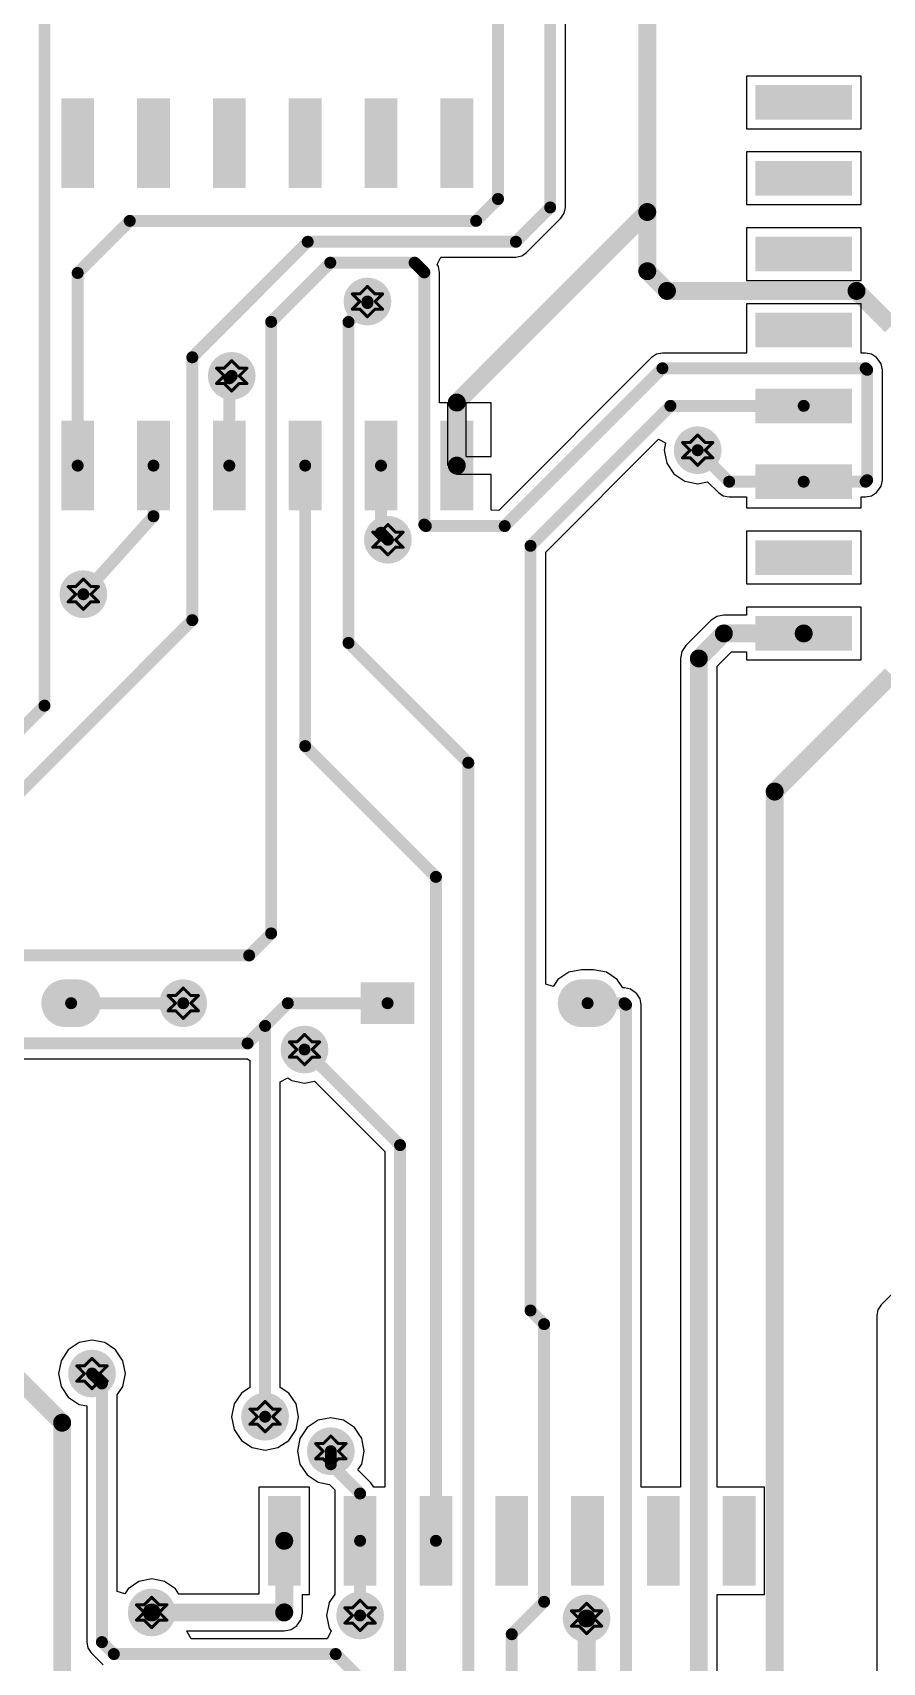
# Model space of a CAD drawing. Header units: millimetres. Extents: x 13 to 607, y 0 to 420.
# Drawn here: x 202 to 230.5, y 263.5 to 318 of the extents above; entities that cross this region are included whole.
import ezdxf

# ---------------------------------------------------------------- set-up
doc = ezdxf.new("R2010")
doc.units = ezdxf.units.MM
doc.layers.add('DrillDrawing', color=1, linetype='Continuous')
doc.layers.add('TopLayer', color=1, linetype='Continuous')

msp = doc.modelspace()

# ---------------------------------------------------------------- hatches: boundary and pattern name
at = {"layer": 'TopLayer'}
for points in [[(229.457, 316.279), (229.457, 315.12), (226.221, 315.12), (226.221, 316.279)], [(204.094, 312.842), (202.995, 312.842), (202.995, 315.839), (204.094, 315.839)], [(206.631, 312.842), (205.533, 312.842), (205.533, 315.839), (206.631, 315.839)], [(209.169, 312.842), (208.07, 312.842), (208.07, 315.839), (209.169, 315.839)], [(211.706, 312.842), (210.607, 312.842), (210.607, 315.839), (211.706, 315.839)], [(214.243, 312.842), (213.145, 312.842), (213.145, 315.839), (214.243, 315.839)], [(216.781, 312.842), (215.682, 312.842), (215.682, 315.839), (216.781, 315.839)], [(229.457, 313.741), (229.457, 312.583), (226.221, 312.583), (226.221, 313.741)], [(229.457, 311.204), (229.457, 310.045), (226.221, 310.045), (226.221, 311.204)], [(229.457, 308.667), (229.457, 307.508), (226.221, 307.508), (226.221, 308.667)], [(229.457, 306.129), (229.457, 304.971), (226.221, 304.971), (226.221, 306.129)], [(204.094, 302.054), (202.995, 302.054), (202.995, 305.051), (204.094, 305.051)], [(206.631, 302.054), (205.533, 302.054), (205.533, 305.051), (206.631, 305.051)], [(209.169, 302.054), (208.07, 302.054), (208.07, 305.051), (209.169, 305.051)], [(211.706, 302.054), (210.607, 302.054), (210.607, 305.051), (211.706, 305.051)], [(214.243, 302.054), (213.145, 302.054), (213.145, 305.051), (214.243, 305.051)], [(216.781, 302.054), (215.682, 302.054), (215.682, 305.051), (216.781, 305.051)], [(229.457, 303.592), (229.457, 302.433), (226.221, 302.433), (226.221, 303.592)], [(229.457, 301.055), (229.457, 299.896), (226.221, 299.896), (226.221, 301.055)], [(229.457, 298.518), (229.457, 297.359), (226.221, 297.359), (226.221, 298.518)], [(214.813, 286.271), (214.813, 284.872), (213.015, 284.872), (213.015, 286.271)], [(211.007, 266.092), (209.908, 266.092), (209.908, 269.089), (211.007, 269.089)], [(213.544, 266.092), (212.445, 266.092), (212.445, 269.089), (213.544, 269.089)], [(216.081, 266.092), (214.983, 266.092), (214.983, 269.089), (216.081, 269.089)], [(218.619, 266.092), (217.52, 266.092), (217.52, 269.089), (218.619, 269.089)], [(221.156, 266.092), (220.057, 266.092), (220.057, 269.089), (221.156, 269.089)], [(223.693, 266.092), (222.594, 266.092), (222.594, 269.089), (223.693, 269.089)], [(226.231, 266.092), (225.132, 266.092), (225.132, 269.089), (226.231, 269.089)]]:
    msp.add_hatch(color=1, dxfattribs=at).paths.add_polyline_path(points)
h = msp.add_hatch(color=1, dxfattribs=at)
edge = h.paths.add_edge_path()
edge.add_arc((213.241, 309.04), 0.799, 0, 360)
h = msp.add_hatch(color=1, dxfattribs=at)
edge = h.paths.add_edge_path()
edge.add_arc((208.7, 306.553), 0.799, 0, 360)
h = msp.add_hatch(color=1, dxfattribs=at)
edge = h.paths.add_edge_path()
edge.add_arc((224.291, 304.066), 0.799, 0, 360)
h = msp.add_hatch(color=1, dxfattribs=at)
edge = h.paths.add_edge_path()
edge.add_arc((213.926, 301.072), 0.799, 0, 360)
h = msp.add_hatch(color=1, dxfattribs=at)
edge = h.paths.add_edge_path()
edge.add_arc((203.734, 299.25), 0.799, 0, 360)
h = msp.add_hatch(color=1, dxfattribs=at)
edge = h.paths.add_edge_path()
edge.add_arc((203.125, 285.571), 0.799, 90, 270)
edge.add_line((203.125, 284.772), (203.525, 284.772))
edge.add_arc((203.525, 285.571), 0.799, 270, 450)
edge.add_line((203.525, 286.37), (203.125, 286.37))
h = msp.add_hatch(color=1, dxfattribs=at)
edge = h.paths.add_edge_path()
edge.add_arc((207.076, 285.571), 0.799, 0, 360)
h = msp.add_hatch(color=1, dxfattribs=at)
edge = h.paths.add_edge_path()
edge.add_arc((220.407, 285.571), 0.799, 90, 270)
edge.add_line((220.407, 284.772), (220.806, 284.772))
edge.add_arc((220.806, 285.571), 0.799, 270, 450)
edge.add_line((220.806, 286.37), (220.407, 286.37))
h = msp.add_hatch(color=1, dxfattribs=at)
edge = h.paths.add_edge_path()
edge.add_arc((211.135, 284.022), 0.799, 0, 360)
h = msp.add_hatch(color=1, dxfattribs=at)
edge = h.paths.add_edge_path()
edge.add_arc((204.024, 273.184), 0.799, 0, 360)
h = msp.add_hatch(color=1, dxfattribs=at)
edge = h.paths.add_edge_path()
edge.add_arc((209.816, 271.741), 0.799, 0, 360)
h = msp.add_hatch(color=1, dxfattribs=at)
edge = h.paths.add_edge_path()
edge.add_arc((212.016, 270.587), 0.799, 0, 360)
h = msp.add_hatch(color=1, dxfattribs=at)
edge = h.paths.add_edge_path()
edge.add_arc((206.022, 265.193), 0.799, 0, 360)
h = msp.add_hatch(color=1, dxfattribs=at)
edge = h.paths.add_edge_path()
edge.add_arc((212.995, 265.093), 0.799, 0, 360)
h = msp.add_hatch(color=1, dxfattribs=at)
edge = h.paths.add_edge_path()
edge.add_arc((220.574, 264.992), 0.799, 0, 360)

# ---------------------------------------------------------------- linework, layer by layer
at = {"layer": 'DrillDrawing', "const_width": 0.101}
for points in [[(212.734, 309.293), (212.988, 309.04)], [(212.734, 309.293), (212.988, 309.293)], [(212.734, 308.786), (212.988, 309.04)], [(212.988, 309.293), (213.241, 309.547)], [(213.241, 309.547), (213.495, 309.293)], [(213.495, 309.293), (213.749, 309.293)], [(213.495, 309.04), (213.749, 309.293)], [(213.495, 309.04), (213.749, 308.786)], [(212.734, 308.786), (212.988, 308.786)], [(212.988, 308.786), (213.241, 308.532)], [(213.241, 308.532), (213.495, 308.786)], [(213.495, 308.786), (213.749, 308.786)], [(208.446, 306.807), (208.7, 307.06)], [(208.7, 307.06), (208.953, 306.807)], [(208.192, 306.807), (208.446, 306.553)], [(208.192, 306.807), (208.446, 306.807)], [(208.192, 306.299), (208.446, 306.553)], [(208.953, 306.807), (209.207, 306.807)], [(208.953, 306.553), (209.207, 306.807)], [(208.953, 306.553), (209.207, 306.299)], [(208.192, 306.299), (208.446, 306.299)], [(208.446, 306.299), (208.7, 306.046)], [(208.7, 306.046), (208.953, 306.299)], [(208.953, 306.299), (209.207, 306.299)], [(223.783, 304.32), (224.037, 304.066)], [(223.783, 304.32), (224.037, 304.32)], [(224.037, 304.32), (224.291, 304.574)], [(224.291, 304.574), (224.544, 304.32)], [(224.544, 304.32), (224.798, 304.32)], [(224.544, 304.066), (224.798, 304.32)], [(223.783, 303.813), (224.037, 304.066)], [(223.783, 303.813), (224.037, 303.813)], [(224.037, 303.813), (224.291, 303.559)], [(224.291, 303.559), (224.544, 303.813)], [(224.544, 304.066), (224.798, 303.813)], [(224.544, 303.813), (224.798, 303.813)], [(213.673, 301.326), (213.926, 301.58)], [(213.926, 301.58), (214.18, 301.326)], [(213.419, 301.326), (213.673, 301.072)], [(213.419, 301.326), (213.673, 301.326)], [(213.419, 300.819), (213.673, 301.072)], [(214.18, 301.326), (214.434, 301.326)], [(214.18, 301.072), (214.434, 301.326)], [(214.18, 301.072), (214.434, 300.819)], [(213.419, 300.819), (213.673, 300.819)], [(213.673, 300.819), (213.926, 300.565)], [(213.926, 300.565), (214.18, 300.819)], [(214.18, 300.819), (214.434, 300.819)], [(203.226, 299.503), (203.48, 299.25)], [(203.226, 299.503), (203.48, 299.503)], [(203.226, 298.996), (203.48, 299.25)], [(203.48, 299.503), (203.734, 299.757)], [(203.734, 299.757), (203.988, 299.503)], [(203.988, 299.503), (204.241, 299.503)], [(203.988, 299.25), (204.241, 299.503)], [(203.988, 299.25), (204.241, 298.996)], [(203.226, 298.996), (203.48, 298.996)], [(203.48, 298.996), (203.734, 298.742)], [(203.734, 298.742), (203.988, 298.996)], [(203.988, 298.996), (204.241, 298.996)], [(206.568, 285.825), (206.822, 285.571)], [(206.568, 285.825), (206.822, 285.825)], [(206.822, 285.825), (207.076, 286.079)], [(207.076, 286.079), (207.329, 285.825)], [(207.329, 285.825), (207.583, 285.825)], [(207.329, 285.571), (207.583, 285.825)], [(206.568, 285.318), (206.822, 285.571)], [(206.568, 285.318), (206.822, 285.318)], [(206.822, 285.318), (207.076, 285.064)], [(207.076, 285.064), (207.329, 285.318)], [(207.329, 285.571), (207.583, 285.318)], [(207.329, 285.318), (207.583, 285.318)], [(210.882, 284.275), (211.135, 284.529)], [(211.135, 284.529), (211.389, 284.275)], [(210.628, 284.275), (210.882, 284.022)], [(210.628, 284.275), (210.882, 284.275)], [(210.628, 283.768), (210.882, 284.022)], [(211.389, 284.275), (211.643, 284.275)], [(211.389, 284.022), (211.643, 284.275)], [(211.389, 284.022), (211.643, 283.768)], [(210.628, 283.768), (210.882, 283.768)], [(210.882, 283.768), (211.135, 283.514)], [(211.135, 283.514), (211.389, 283.768)], [(211.389, 283.768), (211.643, 283.768)], [(203.77, 273.438), (204.024, 273.692)], [(204.024, 273.692), (204.278, 273.438)], [(203.517, 273.438), (203.77, 273.184)], [(203.517, 273.438), (203.77, 273.438)], [(203.517, 272.931), (203.77, 273.184)], [(204.278, 273.438), (204.532, 273.438)], [(204.278, 273.184), (204.532, 273.438)], [(204.278, 273.184), (204.532, 272.931)], [(203.517, 272.931), (203.77, 272.931)], [(203.77, 272.931), (204.024, 272.677)], [(204.024, 272.677), (204.278, 272.931)], [(204.278, 272.931), (204.532, 272.931)], [(209.309, 271.995), (209.562, 271.741)], [(209.309, 271.995), (209.562, 271.995)], [(209.562, 271.995), (209.816, 272.249)], [(209.816, 272.249), (210.07, 271.995)], [(210.07, 271.995), (210.323, 271.995)], [(210.07, 271.741), (210.323, 271.995)], [(209.309, 271.487), (209.562, 271.741)], [(209.309, 271.487), (209.562, 271.487)], [(209.562, 271.487), (209.816, 271.234)], [(209.816, 271.234), (210.07, 271.487)], [(210.07, 271.741), (210.323, 271.487)], [(210.07, 271.487), (210.323, 271.487)], [(211.762, 270.841), (212.016, 271.095)], [(212.016, 271.095), (212.269, 270.841)], [(211.508, 270.841), (211.762, 270.587)], [(211.508, 270.841), (211.762, 270.841)], [(211.508, 270.333), (211.762, 270.587)], [(211.508, 270.333), (211.762, 270.333)], [(211.762, 270.333), (212.016, 270.08)], [(212.016, 270.08), (212.269, 270.333)], [(212.269, 270.841), (212.523, 270.841)], [(212.269, 270.587), (212.523, 270.841)], [(212.269, 270.587), (212.523, 270.333)], [(212.269, 270.333), (212.523, 270.333)], [(205.515, 265.447), (205.768, 265.193)], [(205.515, 265.447), (205.768, 265.447)], [(205.768, 265.447), (206.022, 265.7)], [(206.022, 265.7), (206.276, 265.447)], [(206.276, 265.447), (206.529, 265.447)], [(206.276, 265.193), (206.529, 265.447)], [(212.741, 265.347), (212.995, 265.601)], [(212.995, 265.601), (213.248, 265.347)], [(220.32, 265.246), (220.574, 265.499)], [(220.574, 265.499), (220.828, 265.246)], [(205.515, 264.939), (205.768, 265.193)], [(205.515, 264.939), (205.768, 264.939)], [(205.768, 264.939), (206.022, 264.685)], [(206.022, 264.685), (206.276, 264.939)], [(206.276, 265.193), (206.529, 264.939)], [(206.276, 264.939), (206.529, 264.939)], [(212.487, 265.347), (212.741, 265.093)], [(212.487, 265.347), (212.741, 265.347)], [(212.487, 264.84), (212.741, 265.093)], [(213.248, 265.347), (213.502, 265.347)], [(213.248, 265.093), (213.502, 265.347)], [(213.248, 265.093), (213.502, 264.84)], [(220.067, 265.246), (220.32, 264.992)], [(220.067, 265.246), (220.32, 265.246)], [(220.067, 264.738), (220.32, 264.992)], [(220.828, 265.246), (221.082, 265.246)], [(220.828, 264.992), (221.082, 265.246)], [(220.828, 264.992), (221.082, 264.738)], [(212.487, 264.84), (212.741, 264.84)], [(212.741, 264.84), (212.995, 264.586)], [(212.995, 264.586), (213.248, 264.84)], [(213.248, 264.84), (213.502, 264.84)], [(220.067, 264.738), (220.32, 264.738)], [(220.32, 264.738), (220.574, 264.484)], [(220.574, 264.484), (220.828, 264.738)], [(220.828, 264.738), (221.082, 264.738)]]:
    msp.add_lwpolyline(points, dxfattribs=at)
at = {"layer": 'DrillDrawing', "const_width": 0.0507}
for points in [[(212.709, 309.293, 1), (212.759, 309.293, 1)], [(212.709, 309.293, 1), (212.759, 309.293, 1)], [(212.962, 309.293, 1), (213.013, 309.293, 1)], [(212.962, 309.293, 1), (213.013, 309.293, 1)], [(212.962, 309.04, 1), (213.013, 309.04, 1)], [(212.962, 309.04, 1), (213.013, 309.04, 1)], [(213.216, 309.547, 1), (213.267, 309.547, 1)], [(213.216, 309.547, 1), (213.267, 309.547, 1)], [(213.47, 309.293, 1), (213.52, 309.293, 1)], [(213.47, 309.293, 1), (213.52, 309.293, 1)], [(213.47, 309.04, 1), (213.52, 309.04, 1)], [(213.47, 309.04, 1), (213.52, 309.04, 1)], [(213.723, 309.293, 1), (213.774, 309.293, 1)], [(213.723, 309.293, 1), (213.774, 309.293, 1)], [(212.709, 308.786, 1), (212.759, 308.786, 1)], [(212.709, 308.786, 1), (212.759, 308.786, 1)], [(212.962, 308.786, 1), (213.013, 308.786, 1)], [(212.962, 308.786, 1), (213.013, 308.786, 1)], [(213.216, 308.532, 1), (213.267, 308.532, 1)], [(213.216, 308.532, 1), (213.267, 308.532, 1)], [(213.47, 308.786, 1), (213.52, 308.786, 1)], [(213.47, 308.786, 1), (213.52, 308.786, 1)], [(213.723, 308.786, 1), (213.774, 308.786, 1)], [(213.723, 308.786, 1), (213.774, 308.786, 1)], [(208.674, 307.06, 1), (208.725, 307.06, 1)], [(208.674, 307.06, 1), (208.725, 307.06, 1)], [(208.167, 306.807, 1), (208.217, 306.807, 1)], [(208.167, 306.807, 1), (208.217, 306.807, 1)], [(208.42, 306.807, 1), (208.471, 306.807, 1)], [(208.42, 306.807, 1), (208.471, 306.807, 1)], [(208.42, 306.553, 1), (208.471, 306.553, 1)], [(208.42, 306.553, 1), (208.471, 306.553, 1)], [(208.928, 306.807, 1), (208.979, 306.807, 1)], [(208.928, 306.807, 1), (208.979, 306.807, 1)], [(208.928, 306.553, 1), (208.979, 306.553, 1)], [(208.928, 306.553, 1), (208.979, 306.553, 1)], [(209.182, 306.807, 1), (209.232, 306.807, 1)], [(209.182, 306.807, 1), (209.232, 306.807, 1)], [(208.167, 306.299, 1), (208.217, 306.299, 1)], [(208.167, 306.299, 1), (208.217, 306.299, 1)], [(208.42, 306.299, 1), (208.471, 306.299, 1)], [(208.42, 306.299, 1), (208.471, 306.299, 1)], [(208.674, 306.046, 1), (208.725, 306.046, 1)], [(208.674, 306.046, 1), (208.725, 306.046, 1)], [(208.928, 306.299, 1), (208.979, 306.299, 1)], [(208.928, 306.299, 1), (208.979, 306.299, 1)], [(209.182, 306.299, 1), (209.232, 306.299, 1)], [(209.182, 306.299, 1), (209.232, 306.299, 1)], [(223.758, 304.32, 1), (223.809, 304.32, 1)], [(223.758, 304.32, 1), (223.809, 304.32, 1)], [(224.012, 304.32, 1), (224.062, 304.32, 1)], [(224.012, 304.32, 1), (224.062, 304.32, 1)], [(224.265, 304.574, 1), (224.316, 304.574, 1)], [(224.265, 304.574, 1), (224.316, 304.574, 1)], [(224.519, 304.32, 1), (224.57, 304.32, 1)], [(224.519, 304.32, 1), (224.57, 304.32, 1)], [(224.773, 304.32, 1), (224.824, 304.32, 1)], [(224.773, 304.32, 1), (224.824, 304.32, 1)], [(223.758, 303.813, 1), (223.809, 303.813, 1)], [(223.758, 303.813, 1), (223.809, 303.813, 1)], [(224.012, 304.066, 1), (224.062, 304.066, 1)], [(224.012, 304.066, 1), (224.062, 304.066, 1)], [(224.012, 303.813, 1), (224.062, 303.813, 1)], [(224.012, 303.813, 1), (224.062, 303.813, 1)], [(224.519, 304.066, 1), (224.57, 304.066, 1)], [(224.519, 304.066, 1), (224.57, 304.066, 1)], [(224.519, 303.813, 1), (224.57, 303.813, 1)], [(224.519, 303.813, 1), (224.57, 303.813, 1)], [(224.773, 303.813, 1), (224.824, 303.813, 1)], [(224.773, 303.813, 1), (224.824, 303.813, 1)], [(224.265, 303.559, 1), (224.316, 303.559, 1)], [(224.265, 303.559, 1), (224.316, 303.559, 1)], [(213.901, 301.58, 1), (213.952, 301.58, 1)], [(213.901, 301.58, 1), (213.952, 301.58, 1)], [(213.394, 301.326, 1), (213.444, 301.326, 1)], [(213.394, 301.326, 1), (213.444, 301.326, 1)], [(213.647, 301.326, 1), (213.698, 301.326, 1)], [(213.647, 301.326, 1), (213.698, 301.326, 1)], [(213.647, 301.072, 1), (213.698, 301.072, 1)], [(213.647, 301.072, 1), (213.698, 301.072, 1)], [(214.155, 301.326, 1), (214.206, 301.326, 1)], [(214.155, 301.326, 1), (214.206, 301.326, 1)], [(214.155, 301.072, 1), (214.206, 301.072, 1)], [(214.155, 301.072, 1), (214.206, 301.072, 1)], [(214.409, 301.326, 1), (214.459, 301.326, 1)], [(214.409, 301.326, 1), (214.459, 301.326, 1)], [(213.394, 300.819, 1), (213.444, 300.819, 1)], [(213.394, 300.819, 1), (213.444, 300.819, 1)], [(213.647, 300.819, 1), (213.698, 300.819, 1)], [(213.647, 300.819, 1), (213.698, 300.819, 1)], [(213.901, 300.565, 1), (213.952, 300.565, 1)], [(213.901, 300.565, 1), (213.952, 300.565, 1)], [(214.155, 300.819, 1), (214.206, 300.819, 1)], [(214.155, 300.819, 1), (214.206, 300.819, 1)], [(214.409, 300.819, 1), (214.459, 300.819, 1)], [(214.409, 300.819, 1), (214.459, 300.819, 1)], [(203.201, 299.503, 1), (203.252, 299.503, 1)], [(203.201, 299.503, 1), (203.252, 299.503, 1)], [(203.455, 299.503, 1), (203.506, 299.503, 1)], [(203.455, 299.503, 1), (203.506, 299.503, 1)], [(203.455, 299.25, 1), (203.506, 299.25, 1)], [(203.455, 299.25, 1), (203.506, 299.25, 1)], [(203.709, 299.757, 1), (203.759, 299.757, 1)], [(203.709, 299.757, 1), (203.759, 299.757, 1)], [(203.962, 299.503, 1), (204.013, 299.503, 1)], [(203.962, 299.503, 1), (204.013, 299.503, 1)], [(203.962, 299.25, 1), (204.013, 299.25, 1)], [(203.962, 299.25, 1), (204.013, 299.25, 1)], [(204.216, 299.503, 1), (204.267, 299.503, 1)], [(204.216, 299.503, 1), (204.267, 299.503, 1)], [(203.201, 298.996, 1), (203.252, 298.996, 1)], [(203.201, 298.996, 1), (203.252, 298.996, 1)], [(203.455, 298.996, 1), (203.506, 298.996, 1)], [(203.455, 298.996, 1), (203.506, 298.996, 1)], [(203.709, 298.742, 1), (203.759, 298.742, 1)], [(203.709, 298.742, 1), (203.759, 298.742, 1)], [(203.962, 298.996, 1), (204.013, 298.996, 1)], [(203.962, 298.996, 1), (204.013, 298.996, 1)], [(204.216, 298.996, 1), (204.267, 298.996, 1)], [(204.216, 298.996, 1), (204.267, 298.996, 1)], [(206.543, 285.825, 1), (206.594, 285.825, 1)], [(206.543, 285.825, 1), (206.594, 285.825, 1)], [(206.797, 285.825, 1), (206.847, 285.825, 1)], [(206.797, 285.825, 1), (206.847, 285.825, 1)], [(207.05, 286.079, 1), (207.101, 286.079, 1)], [(207.05, 286.079, 1), (207.101, 286.079, 1)], [(207.304, 285.825, 1), (207.355, 285.825, 1)], [(207.304, 285.825, 1), (207.355, 285.825, 1)], [(207.558, 285.825, 1), (207.609, 285.825, 1)], [(207.558, 285.825, 1), (207.609, 285.825, 1)], [(206.543, 285.318, 1), (206.594, 285.318, 1)], [(206.543, 285.318, 1), (206.594, 285.318, 1)], [(206.797, 285.571, 1), (206.847, 285.571, 1)], [(206.797, 285.571, 1), (206.847, 285.571, 1)], [(206.797, 285.318, 1), (206.847, 285.318, 1)], [(206.797, 285.318, 1), (206.847, 285.318, 1)], [(207.05, 285.064, 1), (207.101, 285.064, 1)], [(207.05, 285.064, 1), (207.101, 285.064, 1)], [(207.304, 285.571, 1), (207.355, 285.571, 1)], [(207.304, 285.571, 1), (207.355, 285.571, 1)], [(207.304, 285.318, 1), (207.355, 285.318, 1)], [(207.304, 285.318, 1), (207.355, 285.318, 1)], [(207.558, 285.318, 1), (207.609, 285.318, 1)], [(207.558, 285.318, 1), (207.609, 285.318, 1)], [(211.11, 284.529, 1), (211.161, 284.529, 1)], [(211.11, 284.529, 1), (211.161, 284.529, 1)], [(210.603, 284.275, 1), (210.653, 284.275, 1)], [(210.603, 284.275, 1), (210.653, 284.275, 1)], [(210.856, 284.275, 1), (210.907, 284.275, 1)], [(210.856, 284.275, 1), (210.907, 284.275, 1)], [(210.856, 284.022, 1), (210.907, 284.022, 1)], [(210.856, 284.022, 1), (210.907, 284.022, 1)], [(211.364, 284.275, 1), (211.415, 284.275, 1)], [(211.364, 284.275, 1), (211.415, 284.275, 1)], [(211.364, 284.022, 1), (211.415, 284.022, 1)], [(211.364, 284.022, 1), (211.415, 284.022, 1)], [(211.617, 284.275, 1), (211.668, 284.275, 1)], [(211.617, 284.275, 1), (211.668, 284.275, 1)], [(210.603, 283.768, 1), (210.653, 283.768, 1)], [(210.603, 283.768, 1), (210.653, 283.768, 1)], [(210.856, 283.768, 1), (210.907, 283.768, 1)], [(210.856, 283.768, 1), (210.907, 283.768, 1)], [(211.11, 283.514, 1), (211.161, 283.514, 1)], [(211.11, 283.514, 1), (211.161, 283.514, 1)], [(211.364, 283.768, 1), (211.415, 283.768, 1)], [(211.364, 283.768, 1), (211.415, 283.768, 1)], [(211.617, 283.768, 1), (211.668, 283.768, 1)], [(211.617, 283.768, 1), (211.668, 283.768, 1)], [(203.999, 273.692, 1), (204.05, 273.692, 1)], [(203.999, 273.692, 1), (204.05, 273.692, 1)], [(203.491, 273.438, 1), (203.542, 273.438, 1)], [(203.491, 273.438, 1), (203.542, 273.438, 1)], [(203.745, 273.438, 1), (203.796, 273.438, 1)], [(203.745, 273.438, 1), (203.796, 273.438, 1)], [(203.745, 273.184, 1), (203.796, 273.184, 1)], [(203.745, 273.184, 1), (203.796, 273.184, 1)], [(204.252, 273.438, 1), (204.303, 273.438, 1)], [(204.252, 273.438, 1), (204.303, 273.438, 1)], [(204.252, 273.184, 1), (204.303, 273.184, 1)], [(204.252, 273.184, 1), (204.303, 273.184, 1)], [(204.506, 273.438, 1), (204.557, 273.438, 1)], [(204.506, 273.438, 1), (204.557, 273.438, 1)], [(203.491, 272.931, 1), (203.542, 272.931, 1)], [(203.491, 272.931, 1), (203.542, 272.931, 1)], [(203.745, 272.931, 1), (203.796, 272.931, 1)], [(203.745, 272.931, 1), (203.796, 272.931, 1)], [(203.999, 272.677, 1), (204.05, 272.677, 1)], [(203.999, 272.677, 1), (204.05, 272.677, 1)], [(204.252, 272.931, 1), (204.303, 272.931, 1)], [(204.252, 272.931, 1), (204.303, 272.931, 1)], [(204.506, 272.931, 1), (204.557, 272.931, 1)], [(204.506, 272.931, 1), (204.557, 272.931, 1)], [(209.283, 271.995, 1), (209.334, 271.995, 1)], [(209.283, 271.995, 1), (209.334, 271.995, 1)], [(209.537, 271.995, 1), (209.588, 271.995, 1)], [(209.537, 271.995, 1), (209.588, 271.995, 1)], [(209.791, 272.249, 1), (209.841, 272.249, 1)], [(209.791, 272.249, 1), (209.841, 272.249, 1)], [(210.044, 271.995, 1), (210.095, 271.995, 1)], [(210.044, 271.995, 1), (210.095, 271.995, 1)], [(210.298, 271.995, 1), (210.349, 271.995, 1)], [(210.298, 271.995, 1), (210.349, 271.995, 1)], [(209.283, 271.487, 1), (209.334, 271.487, 1)], [(209.283, 271.487, 1), (209.334, 271.487, 1)], [(209.537, 271.741, 1), (209.588, 271.741, 1)], [(209.537, 271.741, 1), (209.588, 271.741, 1)], [(209.537, 271.487, 1), (209.588, 271.487, 1)], [(209.537, 271.487, 1), (209.588, 271.487, 1)], [(210.044, 271.741, 1), (210.095, 271.741, 1)], [(210.044, 271.741, 1), (210.095, 271.741, 1)], [(210.044, 271.487, 1), (210.095, 271.487, 1)], [(210.044, 271.487, 1), (210.095, 271.487, 1)], [(210.298, 271.487, 1), (210.349, 271.487, 1)], [(210.298, 271.487, 1), (210.349, 271.487, 1)], [(209.791, 271.234, 1), (209.841, 271.234, 1)], [(209.791, 271.234, 1), (209.841, 271.234, 1)], [(211.99, 271.095, 1), (212.041, 271.095, 1)], [(211.99, 271.095, 1), (212.041, 271.095, 1)], [(211.483, 270.841, 1), (211.534, 270.841, 1)], [(211.483, 270.841, 1), (211.534, 270.841, 1)], [(211.483, 270.333, 1), (211.534, 270.333, 1)], [(211.483, 270.333, 1), (211.534, 270.333, 1)], [(211.737, 270.841, 1), (211.787, 270.841, 1)], [(211.737, 270.841, 1), (211.787, 270.841, 1)], [(211.737, 270.587, 1), (211.787, 270.587, 1)], [(211.737, 270.587, 1), (211.787, 270.587, 1)], [(211.737, 270.333, 1), (211.787, 270.333, 1)], [(211.737, 270.333, 1), (211.787, 270.333, 1)], [(212.244, 270.841, 1), (212.295, 270.841, 1)], [(212.244, 270.841, 1), (212.295, 270.841, 1)], [(212.244, 270.587, 1), (212.295, 270.587, 1)], [(212.244, 270.587, 1), (212.295, 270.587, 1)], [(212.244, 270.333, 1), (212.295, 270.333, 1)], [(212.244, 270.333, 1), (212.295, 270.333, 1)], [(212.498, 270.841, 1), (212.549, 270.841, 1)], [(212.498, 270.841, 1), (212.549, 270.841, 1)], [(212.498, 270.333, 1), (212.549, 270.333, 1)], [(212.498, 270.333, 1), (212.549, 270.333, 1)], [(211.99, 270.08, 1), (212.041, 270.08, 1)], [(211.99, 270.08, 1), (212.041, 270.08, 1)], [(205.489, 265.447, 1), (205.54, 265.447, 1)], [(205.489, 265.447, 1), (205.54, 265.447, 1)], [(205.743, 265.447, 1), (205.794, 265.447, 1)], [(205.743, 265.447, 1), (205.794, 265.447, 1)], [(205.997, 265.7, 1), (206.047, 265.7, 1)], [(205.997, 265.7, 1), (206.047, 265.7, 1)], [(206.25, 265.447, 1), (206.301, 265.447, 1)], [(206.25, 265.447, 1), (206.301, 265.447, 1)], [(206.504, 265.447, 1), (206.555, 265.447, 1)], [(206.504, 265.447, 1), (206.555, 265.447, 1)], [(212.969, 265.601, 1), (213.02, 265.601, 1)], [(212.969, 265.601, 1), (213.02, 265.601, 1)], [(220.549, 265.499, 1), (220.6, 265.499, 1)], [(220.549, 265.499, 1), (220.6, 265.499, 1)], [(205.489, 264.939, 1), (205.54, 264.939, 1)], [(205.489, 264.939, 1), (205.54, 264.939, 1)], [(205.743, 265.193, 1), (205.794, 265.193, 1)], [(205.743, 265.193, 1), (205.794, 265.193, 1)], [(205.743, 264.939, 1), (205.794, 264.939, 1)], [(205.743, 264.939, 1), (205.794, 264.939, 1)], [(206.25, 265.193, 1), (206.301, 265.193, 1)], [(206.25, 265.193, 1), (206.301, 265.193, 1)], [(206.25, 264.939, 1), (206.301, 264.939, 1)], [(206.25, 264.939, 1), (206.301, 264.939, 1)], [(206.504, 264.939, 1), (206.555, 264.939, 1)], [(206.504, 264.939, 1), (206.555, 264.939, 1)], [(212.462, 265.347, 1), (212.513, 265.347, 1)], [(212.462, 265.347, 1), (212.513, 265.347, 1)], [(212.716, 265.347, 1), (212.766, 265.347, 1)], [(212.716, 265.347, 1), (212.766, 265.347, 1)], [(212.716, 265.093, 1), (212.766, 265.093, 1)], [(212.716, 265.093, 1), (212.766, 265.093, 1)], [(213.223, 265.347, 1), (213.274, 265.347, 1)], [(213.223, 265.347, 1), (213.274, 265.347, 1)], [(213.223, 265.093, 1), (213.274, 265.093, 1)], [(213.223, 265.093, 1), (213.274, 265.093, 1)], [(213.477, 265.347, 1), (213.527, 265.347, 1)], [(213.477, 265.347, 1), (213.527, 265.347, 1)], [(220.041, 265.246, 1), (220.092, 265.246, 1)], [(220.041, 265.246, 1), (220.092, 265.246, 1)], [(220.295, 265.246, 1), (220.346, 265.246, 1)], [(220.295, 265.246, 1), (220.346, 265.246, 1)], [(220.295, 264.992, 1), (220.346, 264.992, 1)], [(220.295, 264.992, 1), (220.346, 264.992, 1)], [(220.803, 265.246, 1), (220.853, 265.246, 1)], [(220.803, 265.246, 1), (220.853, 265.246, 1)], [(220.803, 264.992, 1), (220.853, 264.992, 1)], [(220.803, 264.992, 1), (220.853, 264.992, 1)], [(221.056, 265.246, 1), (221.107, 265.246, 1)], [(221.056, 265.246, 1), (221.107, 265.246, 1)], [(205.997, 264.685, 1), (206.047, 264.685, 1)], [(205.997, 264.685, 1), (206.047, 264.685, 1)], [(212.462, 264.84, 1), (212.513, 264.84, 1)], [(212.462, 264.84, 1), (212.513, 264.84, 1)], [(212.716, 264.84, 1), (212.766, 264.84, 1)], [(212.716, 264.84, 1), (212.766, 264.84, 1)], [(212.969, 264.586, 1), (213.02, 264.586, 1)], [(212.969, 264.586, 1), (213.02, 264.586, 1)], [(213.223, 264.84, 1), (213.274, 264.84, 1)], [(213.223, 264.84, 1), (213.274, 264.84, 1)], [(213.477, 264.84, 1), (213.527, 264.84, 1)], [(213.477, 264.84, 1), (213.527, 264.84, 1)], [(220.041, 264.738, 1), (220.092, 264.738, 1)], [(220.041, 264.738, 1), (220.092, 264.738, 1)], [(220.295, 264.738, 1), (220.346, 264.738, 1)], [(220.295, 264.738, 1), (220.346, 264.738, 1)], [(220.549, 264.484, 1), (220.6, 264.484, 1)], [(220.549, 264.484, 1), (220.6, 264.484, 1)], [(220.803, 264.738, 1), (220.853, 264.738, 1)], [(220.803, 264.738, 1), (220.853, 264.738, 1)], [(221.056, 264.738, 1), (221.107, 264.738, 1)], [(221.056, 264.738, 1), (221.107, 264.738, 1)]]:
    msp.add_lwpolyline(points, format="xyb", close=True, dxfattribs=at)
at = {"layer": 'TopLayer'}
for p, q in [((219.866, 312.186), (219.866, 330.404)), ((229.757, 316.578), (225.921, 316.578)), ((225.921, 316.578), (225.921, 314.82)), ((229.757, 314.82), (229.757, 316.578)), ((225.921, 314.82), (229.757, 314.82)), ((229.757, 314.041), (225.921, 314.041)), ((225.921, 314.041), (225.921, 312.283)), ((229.757, 312.283), (229.757, 314.041)), ((218.568, 310.677), (219.716, 311.826)), ((219.716, 311.826), (219.827, 311.991)), ((219.827, 311.991), (219.866, 312.186)), ((225.921, 312.283), (229.757, 312.283)), ((229.757, 311.504), (225.921, 311.504)), ((225.921, 311.504), (225.921, 309.746)), ((229.757, 309.746), (229.757, 311.504)), ((215.57, 310.275), (215.694, 310.528)), ((215.615, 310.208), (215.57, 310.275)), ((215.654, 310.013), (215.615, 310.208)), ((215.694, 310.528), (218.208, 310.528)), ((218.208, 310.528), (218.403, 310.567)), ((218.403, 310.567), (218.568, 310.677)), ((215.654, 305.65), (215.654, 310.013)), ((225.921, 309.746), (229.757, 309.746)), ((229.757, 308.966), (225.921, 308.966)), ((225.921, 308.966), (225.921, 307.316)), ((229.757, 307.316), (229.757, 308.966)), ((222.751, 307.167), (217.634, 302.049)), ((222.917, 307.277), (222.751, 307.167)), ((223.112, 307.316), (222.917, 307.277)), ((225.921, 307.316), (223.112, 307.316)), ((229.912, 307.316), (229.757, 307.316)), ((230.106, 307.277), (229.912, 307.316)), ((230.272, 307.167), (230.106, 307.277)), ((230.322, 307.116), (230.272, 307.167)), ((230.433, 306.951), (230.322, 307.116)), ((230.472, 306.756), (230.433, 306.951)), ((230.472, 303.064), (230.472, 306.756)), ((215.932, 305.65), (215.654, 305.65)), ((215.932, 303.552), (215.932, 305.65)), ((217.38, 305.65), (216.531, 305.65)), ((216.531, 305.65), (216.531, 303.852)), ((217.38, 303.852), (217.38, 305.65)), ((219.206, 300.657), (222.985, 304.437)), ((222.985, 304.437), (223.219, 304.312)), ((223.219, 304.312), (223.17, 304.066)), ((216.531, 303.852), (217.38, 303.852)), ((223.17, 304.066), (223.256, 303.638)), ((223.256, 303.638), (223.498, 303.274)), ((216.231, 303.552), (215.932, 303.552)), ((216.231, 303.253), (216.231, 303.552)), ((217.38, 303.253), (216.231, 303.253)), ((217.38, 302.064), (217.38, 303.253)), ((223.498, 303.274), (223.862, 303.031)), ((223.862, 303.031), (224.291, 302.946)), ((224.291, 302.946), (224.624, 303.012)), ((224.624, 303.012), (224.984, 302.653)), ((224.984, 302.653), (225.149, 302.542)), ((225.149, 302.542), (225.344, 302.504)), ((229.912, 302.504), (230.106, 302.542)), ((230.106, 302.542), (230.272, 302.653)), ((230.272, 302.653), (230.322, 302.703)), ((230.322, 302.703), (230.433, 302.869)), ((230.433, 302.869), (230.472, 303.064)), ((217.634, 302.049), (217.38, 302.064)), ((225.344, 302.504), (225.921, 302.504)), ((225.921, 302.504), (225.921, 302.134)), ((225.921, 302.134), (229.757, 302.134)), ((229.757, 302.134), (229.757, 302.504)), ((229.757, 302.504), (229.912, 302.504)), ((229.757, 301.355), (225.921, 301.355)), ((225.921, 301.355), (225.921, 299.596)), ((229.757, 299.596), (229.757, 301.355)), ((219.206, 286.208), (219.206, 300.657)), ((225.921, 299.596), (229.757, 299.596)), ((229.757, 298.817), (225.921, 298.817)), ((225.921, 298.817), (225.921, 298.549)), ((229.757, 297.059), (229.757, 298.817)), ((224.735, 298.37), (223.897, 297.533)), ((224.933, 298.503), (224.735, 298.37)), ((224.735, 298.37), (224.735, 298.37)), ((225.167, 298.549), (224.933, 298.503)), ((225.921, 298.549), (225.167, 298.549)), ((223.765, 297.335), (223.718, 297.101)), ((223.718, 297.101), (223.718, 297.101)), ((223.718, 297.101), (223.718, 269.388)), ((223.897, 297.533), (223.765, 297.335)), ((224.941, 296.848), (225.42, 297.327)), ((225.42, 297.327), (225.921, 297.327)), ((225.921, 297.327), (225.921, 297.059)), ((224.941, 269.388), (224.941, 296.848)), ((225.921, 297.059), (229.757, 297.059)), ((219.46, 286.132), (219.206, 286.208)), ((219.615, 286.363), (219.46, 286.132)), ((219.978, 286.606), (219.615, 286.363)), ((220.407, 286.692), (219.978, 286.606)), ((220.806, 286.692), (220.407, 286.692)), ((221.235, 286.606), (220.806, 286.692)), ((221.599, 286.363), (221.235, 286.606)), ((221.788, 286.081), (221.599, 286.363)), ((221.843, 286.081), (221.788, 286.081)), ((222.038, 286.042), (221.843, 286.081)), ((222.203, 285.931), (222.038, 286.042)), ((222.254, 285.881), (222.203, 285.931)), ((222.364, 285.715), (222.254, 285.881)), ((222.403, 285.521), (222.364, 285.715)), ((222.403, 269.388), (222.403, 285.521)), ((200.607, 283.715), (209.231, 283.715)), ((209.231, 283.715), (209.307, 283.653)), ((209.307, 283.653), (209.307, 272.722)), ((210.325, 282.936), (210.579, 283.072)), ((210.325, 272.722), (210.325, 282.936)), ((210.579, 283.072), (210.707, 282.987)), ((210.707, 282.987), (211.135, 282.901)), ((211.135, 282.901), (211.469, 282.968)), ((211.469, 282.968), (213.823, 280.614)), ((213.823, 280.614), (213.823, 269.388)), ((231.16, 276.208), (230.436, 275.484)), ((230.325, 275.319), (230.287, 275.124)), ((230.436, 275.484), (230.325, 275.319)), ((230.287, 275.124), (230.287, 256.241)), ((203.595, 274.219), (203.232, 273.977)), ((204.024, 274.305), (203.595, 274.219)), ((204.453, 274.219), (204.024, 274.305)), ((204.816, 273.977), (204.453, 274.219)), ((203.232, 273.977), (202.989, 273.613)), ((205.059, 273.613), (204.816, 273.977)), ((202.989, 273.613), (202.904, 273.184)), ((202.904, 273.184), (202.989, 272.756)), ((205.144, 273.184), (205.059, 273.613)), ((205.059, 272.756), (205.144, 273.184)), ((202.989, 272.756), (203.232, 272.392)), ((204.866, 272.467), (205.059, 272.756)), ((209.307, 272.722), (209.024, 272.533)), ((210.608, 272.533), (210.325, 272.722)), ((203.232, 272.392), (203.595, 272.149)), ((203.595, 272.149), (203.848, 272.099)), ((203.848, 272.099), (203.848, 264.202)), ((204.866, 265.897), (204.866, 272.467)), ((208.781, 272.17), (208.696, 271.741)), ((209.024, 272.533), (208.781, 272.17)), ((210.851, 272.17), (210.608, 272.533)), ((210.936, 271.741), (210.851, 272.17)), ((208.696, 271.741), (208.781, 271.312)), ((210.851, 271.312), (210.936, 271.741)), ((211.587, 271.622), (211.223, 271.379)), ((212.016, 271.707), (211.587, 271.622)), ((212.444, 271.622), (212.016, 271.707)), ((212.808, 271.379), (212.444, 271.622)), ((208.781, 271.312), (209.024, 270.949)), ((209.024, 270.949), (209.387, 270.706)), ((210.245, 270.706), (210.608, 270.949)), ((210.608, 270.949), (210.851, 271.312)), ((210.981, 271.016), (210.895, 270.587)), ((211.223, 271.379), (210.981, 271.016)), ((213.051, 271.016), (212.808, 271.379)), ((213.136, 270.587), (213.051, 271.016)), ((209.387, 270.706), (209.816, 270.621)), ((209.816, 270.621), (210.245, 270.706)), ((210.895, 270.587), (210.981, 270.158)), ((213.051, 270.158), (213.136, 270.587)), ((210.981, 270.158), (211.223, 269.795)), ((212.921, 269.965), (213.051, 270.158)), ((213.355, 269.531), (212.921, 269.965)), ((211.306, 269.388), (209.608, 269.388)), ((209.608, 269.388), (209.608, 265.804)), ((211.223, 269.795), (211.587, 269.552)), ((211.306, 265.792), (211.306, 269.388)), ((211.587, 269.552), (211.97, 269.476)), ((211.97, 269.476), (212.146, 269.3)), ((212.146, 269.3), (212.146, 265.8)), ((213.45, 269.388), (213.355, 269.531)), ((213.823, 269.388), (213.45, 269.388)), ((223.718, 269.388), (222.403, 269.388)), ((226.53, 269.388), (224.941, 269.388)), ((226.53, 265.792), (226.53, 269.388)), ((205.593, 266.228), (205.23, 265.985)), ((206.022, 266.313), (205.593, 266.228)), ((206.451, 266.228), (206.022, 266.313)), ((206.814, 265.985), (206.451, 266.228)), ((205.12, 265.82), (204.866, 265.897)), ((205.23, 265.985), (205.12, 265.82)), ((206.935, 265.804), (206.814, 265.985)), ((209.608, 265.804), (206.935, 265.804)), ((211.068, 265.195), (211.068, 265.792)), ((211.068, 265.792), (211.306, 265.792)), ((211.96, 265.522), (211.874, 265.093)), ((212.146, 265.8), (211.96, 265.522)), ((224.941, 258.899), (224.941, 265.792)), ((224.941, 265.792), (226.53, 265.792)), ((210.889, 264.763), (211.022, 264.961)), ((211.022, 264.961), (211.068, 265.195)), ((211.068, 265.195), (211.068, 265.195)), ((211.874, 265.093), (211.96, 264.665)), ((207.195, 264.566), (207.204, 264.582)), ((207.338, 264.312), (207.195, 264.566)), ((207.204, 264.582), (210.455, 264.582)), ((210.455, 264.582), (210.689, 264.628)), ((210.455, 264.582), (210.455, 264.582)), ((210.689, 264.628), (210.887, 264.761)), ((210.887, 264.761), (210.889, 264.763)), ((210.889, 264.763), (210.889, 264.763)), ((212.025, 264.566), (211.89, 264.312)), ((211.96, 264.665), (212.025, 264.566)), ((203.848, 264.202), (203.886, 264.007)), ((203.886, 264.007), (203.997, 263.842)), ((203.997, 263.842), (204.396, 263.443)), ((211.89, 264.312), (207.338, 264.312))]:
    msp.add_line(p, q, dxfattribs=at)
for points, const_width in [([(219.356, 312.186), (219.356, 330.404)], 0.4), ([(217.61, 312.469), (217.61, 327.527)], 0.4), ([(202.435, 295.524), (202.435, 325.337)], 0.4), ([(222.604, 312.034), (222.604, 321.371)], 0.599), ([(216.877, 311.737), (217.61, 312.469)], 0.4), ([(218.208, 311.038), (219.356, 312.186)], 0.4), ([(203.545, 309.995), (205.286, 311.737)], 0.4), ([(205.286, 311.737), (216.877, 311.737)], 0.4), ([(216.231, 305.661), (222.604, 312.034)], 0.599), ([(222.604, 310.054), (222.604, 312.034)], 0.599), ([(207.38, 307.174), (211.243, 311.038)], 0.4), ([(211.243, 311.038), (218.208, 311.038)], 0.4), ([(203.545, 303.552), (203.545, 309.995)], 0.4), ([(210.019, 308.359), (211.998, 310.338)], 0.4), ([(211.998, 310.338), (214.819, 310.338)], 0.4), ([(214.819, 310.338), (215.144, 310.013)], 0.4), ([(215.144, 301.58), (215.144, 310.013)], 0.4), ([(222.604, 310.054), (223.264, 309.395)], 0.599), ([(223.264, 309.395), (229.607, 309.395)], 0.599), ([(229.607, 309.395), (230.774, 308.228)], 0.599), ([(212.607, 308.355), (213.241, 308.989)], 0.4), ([(213.241, 308.989), (213.241, 309.04)], 0.4), ([(210.019, 287.904), (210.019, 308.359)], 0.4), ([(212.607, 297.622), (212.607, 308.355)], 0.4), ([(207.38, 298.383), (207.38, 307.174)], 0.4), ([(217.834, 301.529), (223.112, 306.807)], 0.4), ([(223.112, 306.807), (229.912, 306.807)], 0.4), ([(229.912, 306.807), (229.962, 306.756)], 0.4), ([(229.962, 303.064), (229.962, 306.756)], 0.4), ([(208.619, 306.473), (208.7, 306.553)], 0.4), ([(208.619, 303.552), (208.619, 306.473)], 0.4), ([(216.231, 303.552), (216.231, 305.661)], 0.599), ([(218.697, 300.868), (223.378, 305.55)], 0.4), ([(223.378, 305.55), (227.839, 305.55)], 0.4), ([(224.291, 304.066), (225.344, 303.013)], 0.4), ([(206.082, 301.859), (206.082, 303.552)], 0.4), ([(211.157, 294.171), (211.157, 303.552)], 0.4), ([(213.694, 301.305), (213.694, 303.552)], 0.4), ([(225.344, 303.013), (227.839, 303.013)], 0.4), ([(227.839, 303.013), (229.912, 303.013)], 0.4), ([(229.912, 303.013), (229.962, 303.064)], 0.4), ([(203.734, 299.25), (206.082, 301.859)], 0.4), ([(213.694, 301.305), (213.926, 301.072)], 0.4), ([(215.144, 301.58), (215.195, 301.529)], 0.4), ([(215.195, 301.529), (217.834, 301.529)], 0.4), ([(218.697, 275.293), (218.697, 300.868)], 0.4), ([(197.434, 288.437), (207.38, 298.383)], 0.4), ([(224.329, 297.101), (225.167, 297.938)], 0.599), ([(225.167, 297.938), (227.839, 297.938)], 0.599), ([(212.607, 297.622), (216.616, 293.613)], 0.4), ([(224.329, 254.741), (224.329, 297.101)], 0.599), ([(226.867, 292.649), (230.774, 296.556)], 0.599), ([(197.361, 290.449), (202.435, 295.524)], 0.4), ([(211.157, 294.171), (215.532, 289.796)], 0.4), ([(216.616, 258.819), (216.616, 293.613)], 0.4), ([(226.867, 257.786), (226.867, 292.649)], 0.599), ([(215.532, 267.59), (215.532, 289.796)], 0.4), ([(209.283, 287.168), (210.019, 287.904)], 0.4), ([(195.252, 287.168), (209.283, 287.168)], 0.4), ([(203.325, 285.571), (207.076, 285.571)], 0.4), ([(209.816, 284.81), (210.577, 285.571)], 0.4), ([(210.577, 285.571), (213.914, 285.571)], 0.4), ([(220.607, 285.571), (221.843, 285.571)], 0.4), ([(221.843, 285.571), (221.894, 285.521)], 0.4), ([(221.894, 257.735), (221.894, 285.521)], 0.4), ([(209.231, 284.225), (209.816, 284.81)], 0.4), ([(209.816, 271.741), (209.816, 284.81)], 0.4), ([(200.607, 284.225), (209.231, 284.225)], 0.4), ([(211.135, 284.022), (214.332, 280.825)], 0.4), ([(214.332, 251.29), (214.332, 280.825)], 0.4), ([(218.697, 275.293), (219.153, 274.837)], 0.4), ([(219.153, 265.55), (219.153, 274.837)], 0.4), ([(200.822, 273.744), (203.025, 271.54)], 0.599), ([(204.024, 273.184), (204.24, 272.969)], 0.4), ([(204.24, 272.969), (204.357, 272.852)], 0.4), ([(204.357, 264.202), (204.357, 272.852)], 0.4), ([(203.025, 245.45), (203.025, 271.54)], 0.599), ([(212.016, 270.15), (212.016, 270.587)], 0.4), ([(212.016, 270.15), (212.995, 269.171)], 0.4), ([(212.995, 267.59), (212.995, 269.171)], 0.4), ([(210.457, 265.195), (210.457, 267.59)], 0.599), ([(212.995, 265.093), (212.995, 267.59)], 0.4), ([(206.022, 265.193), (210.455, 265.193)], 0.599), ([(210.455, 265.193), (210.457, 265.195)], 0.599), ([(218.069, 264.466), (219.153, 265.55)], 0.4), ([(220.574, 256.802), (220.574, 264.992)], 0.599), ([(204.357, 264.202), (204.756, 263.803)], 0.4), ([(218.069, 256.802), (218.069, 264.466)], 0.4), ([(204.756, 263.803), (212.179, 263.803)], 0.4), ([(212.179, 263.803), (213.327, 262.654)], 0.4)]:
    msp.add_lwpolyline(points, dxfattribs=dict(at, const_width=const_width))
for points, const_width in [([(217.51, 312.469, 1), (217.71, 312.469, 1)], 0.2), ([(217.51, 312.469, 1), (217.71, 312.469, 1)], 0.2), ([(219.256, 312.186, 1), (219.456, 312.186, 1)], 0.2), ([(219.256, 312.186, 1), (219.456, 312.186, 1)], 0.2), ([(205.186, 311.737, 1), (205.386, 311.737, 1)], 0.2), ([(205.186, 311.737, 1), (205.386, 311.737, 1)], 0.2), ([(216.778, 311.737, 1), (216.977, 311.737, 1)], 0.2), ([(216.778, 311.737, 1), (216.977, 311.737, 1)], 0.2), ([(222.455, 312.034, 1), (222.754, 312.034, 1)], 0.3), ([(222.455, 312.034, 1), (222.754, 312.034, 1)], 0.3), ([(222.455, 312.034, 1), (222.754, 312.034, 1)], 0.3), ([(211.143, 311.038, 1), (211.343, 311.038, 1)], 0.2), ([(211.143, 311.038, 1), (211.343, 311.038, 1)], 0.2), ([(218.108, 311.038, 1), (218.308, 311.038, 1)], 0.2), ([(218.108, 311.038, 1), (218.308, 311.038, 1)], 0.2), ([(203.445, 309.995, 1), (203.645, 309.995, 1)], 0.2), ([(203.445, 309.995, 1), (203.645, 309.995, 1)], 0.2), ([(211.898, 310.338, 1), (212.098, 310.338, 1)], 0.2), ([(211.898, 310.338, 1), (212.098, 310.338, 1)], 0.2), ([(214.719, 310.338, 1), (214.919, 310.338, 1)], 0.2), ([(214.719, 310.338, 1), (214.919, 310.338, 1)], 0.2), ([(215.044, 310.013, 1), (215.244, 310.013, 1)], 0.2), ([(215.044, 310.013, 1), (215.244, 310.013, 1)], 0.2), ([(222.455, 310.054, 1), (222.754, 310.054, 1)], 0.3), ([(222.455, 310.054, 1), (222.754, 310.054, 1)], 0.3), ([(223.114, 309.395, 1), (223.414, 309.395, 1)], 0.3), ([(223.114, 309.395, 1), (223.414, 309.395, 1)], 0.3), ([(229.457, 309.395, 1), (229.757, 309.395, 1)], 0.3), ([(229.457, 309.395, 1), (229.757, 309.395, 1)], 0.3), ([(213.141, 309.04, 1), (213.341, 309.04, 1)], 0.2), ([(213.141, 308.989, 1), (213.341, 308.989, 1)], 0.2), ([(213.141, 308.989, 1), (213.341, 308.989, 1)], 0.2), ([(209.919, 308.359, 1), (210.119, 308.359, 1)], 0.2), ([(209.919, 308.359, 1), (210.119, 308.359, 1)], 0.2), ([(212.507, 308.355, 1), (212.707, 308.355, 1)], 0.2), ([(212.507, 308.355, 1), (212.707, 308.355, 1)], 0.2), ([(207.28, 307.174, 1), (207.48, 307.174, 1)], 0.2), ([(207.28, 307.174, 1), (207.48, 307.174, 1)], 0.2), ([(223.012, 306.807, 1), (223.211, 306.807, 1)], 0.2), ([(223.012, 306.807, 1), (223.211, 306.807, 1)], 0.2), ([(229.812, 306.807, 1), (230.011, 306.807, 1)], 0.2), ([(229.812, 306.807, 1), (230.011, 306.807, 1)], 0.2), ([(229.862, 306.756, 1), (230.062, 306.756, 1)], 0.2), ([(229.862, 306.756, 1), (230.062, 306.756, 1)], 0.2), ([(208.519, 306.473, 1), (208.719, 306.473, 1)], 0.2), ([(208.519, 306.473, 1), (208.719, 306.473, 1)], 0.2), ([(208.6, 306.553, 1), (208.799, 306.553, 1)], 0.2), ([(216.081, 305.661, 1), (216.381, 305.661, 1)], 0.3), ([(216.081, 305.661, 1), (216.381, 305.661, 1)], 0.3), ([(223.279, 305.55, 1), (223.478, 305.55, 1)], 0.2), ([(223.279, 305.55, 1), (223.478, 305.55, 1)], 0.2), ([(227.739, 305.55, 1), (227.939, 305.55, 1)], 0.2), ([(224.191, 304.066, 1), (224.391, 304.066, 1)], 0.2), ([(203.445, 303.552, 1), (203.645, 303.552, 1)], 0.2), ([(205.982, 303.552, 1), (206.182, 303.552, 1)], 0.2), ([(208.519, 303.552, 1), (208.719, 303.552, 1)], 0.2), ([(211.057, 303.552, 1), (211.257, 303.552, 1)], 0.2), ([(213.594, 303.552, 1), (213.794, 303.552, 1)], 0.2), ([(216.081, 303.552, 1), (216.381, 303.552, 1)], 0.3), ([(225.244, 303.013, 1), (225.444, 303.013, 1)], 0.2), ([(225.244, 303.013, 1), (225.444, 303.013, 1)], 0.2), ([(227.739, 303.013, 1), (227.939, 303.013, 1)], 0.2), ([(227.739, 303.013, 1), (227.939, 303.013, 1)], 0.2), ([(229.812, 303.013, 1), (230.011, 303.013, 1)], 0.2), ([(229.812, 303.013, 1), (230.011, 303.013, 1)], 0.2), ([(229.862, 303.064, 1), (230.062, 303.064, 1)], 0.2), ([(229.862, 303.064, 1), (230.062, 303.064, 1)], 0.2), ([(205.982, 301.859, 1), (206.182, 301.859, 1)], 0.2), ([(205.982, 301.859, 1), (206.182, 301.859, 1)], 0.2), ([(213.594, 301.305, 1), (213.794, 301.305, 1)], 0.2), ([(213.594, 301.305, 1), (213.794, 301.305, 1)], 0.2), ([(215.044, 301.58, 1), (215.244, 301.58, 1)], 0.2), ([(215.044, 301.58, 1), (215.244, 301.58, 1)], 0.2), ([(215.095, 301.529, 1), (215.295, 301.529, 1)], 0.2), ([(215.095, 301.529, 1), (215.295, 301.529, 1)], 0.2), ([(217.734, 301.529, 1), (217.934, 301.529, 1)], 0.2), ([(217.734, 301.529, 1), (217.934, 301.529, 1)], 0.2), ([(213.827, 301.072, 1), (214.026, 301.072, 1)], 0.2), ([(218.597, 300.868, 1), (218.796, 300.868, 1)], 0.2), ([(218.597, 300.868, 1), (218.796, 300.868, 1)], 0.2), ([(203.634, 299.25, 1), (203.834, 299.25, 1)], 0.2), ([(207.28, 298.383, 1), (207.48, 298.383, 1)], 0.2), ([(207.28, 298.383, 1), (207.48, 298.383, 1)], 0.2), ([(225.017, 297.938, 1), (225.317, 297.938, 1)], 0.3), ([(225.017, 297.938, 1), (225.317, 297.938, 1)], 0.3), ([(227.689, 297.938, 1), (227.989, 297.938, 1)], 0.3), ([(212.507, 297.622, 1), (212.707, 297.622, 1)], 0.2), ([(212.507, 297.622, 1), (212.707, 297.622, 1)], 0.2), ([(224.18, 297.101, 1), (224.479, 297.101, 1)], 0.3), ([(224.18, 297.101, 1), (224.479, 297.101, 1)], 0.3), ([(202.335, 295.524, 1), (202.535, 295.524, 1)], 0.2), ([(202.335, 295.524, 1), (202.535, 295.524, 1)], 0.2), ([(211.057, 294.171, 1), (211.257, 294.171, 1)], 0.2), ([(211.057, 294.171, 1), (211.257, 294.171, 1)], 0.2), ([(216.516, 293.613, 1), (216.716, 293.613, 1)], 0.2), ([(216.516, 293.613, 1), (216.716, 293.613, 1)], 0.2), ([(226.717, 292.649, 1), (227.017, 292.649, 1)], 0.3), ([(226.717, 292.649, 1), (227.017, 292.649, 1)], 0.3), ([(215.432, 289.796, 1), (215.632, 289.796, 1)], 0.2), ([(215.432, 289.796, 1), (215.632, 289.796, 1)], 0.2), ([(209.919, 287.904, 1), (210.119, 287.904, 1)], 0.2), ([(209.919, 287.904, 1), (210.119, 287.904, 1)], 0.2), ([(209.183, 287.168, 1), (209.383, 287.168, 1)], 0.2), ([(209.183, 287.168, 1), (209.383, 287.168, 1)], 0.2), ([(203.225, 285.571, 1), (203.425, 285.571, 1)], 0.2), ([(206.976, 285.571, 1), (207.176, 285.571, 1)], 0.2), ([(210.477, 285.571, 1), (210.677, 285.571, 1)], 0.2), ([(210.477, 285.571, 1), (210.677, 285.571, 1)], 0.2), ([(213.814, 285.571, 1), (214.014, 285.571, 1)], 0.2), ([(220.507, 285.571, 1), (220.706, 285.571, 1)], 0.2), ([(221.743, 285.571, 1), (221.943, 285.571, 1)], 0.2), ([(221.743, 285.571, 1), (221.943, 285.571, 1)], 0.2), ([(221.794, 285.521, 1), (221.994, 285.521, 1)], 0.2), ([(221.794, 285.521, 1), (221.994, 285.521, 1)], 0.2), ([(209.716, 284.81, 1), (209.916, 284.81, 1)], 0.2), ([(209.716, 284.81, 1), (209.916, 284.81, 1)], 0.2), ([(209.716, 284.81, 1), (209.916, 284.81, 1)], 0.2), ([(209.131, 284.225, 1), (209.33, 284.225, 1)], 0.2), ([(209.131, 284.225, 1), (209.33, 284.225, 1)], 0.2), ([(211.036, 284.022, 1), (211.235, 284.022, 1)], 0.2), ([(214.233, 280.825, 1), (214.432, 280.825, 1)], 0.2), ([(214.233, 280.825, 1), (214.432, 280.825, 1)], 0.2), ([(218.597, 275.293, 1), (218.796, 275.293, 1)], 0.2), ([(218.597, 275.293, 1), (218.796, 275.293, 1)], 0.2), ([(219.053, 274.837, 1), (219.253, 274.837, 1)], 0.2), ([(219.053, 274.837, 1), (219.253, 274.837, 1)], 0.2), ([(203.924, 273.184, 1), (204.124, 273.184, 1)], 0.2), ([(204.14, 272.969, 1), (204.34, 272.969, 1)], 0.2), ([(204.14, 272.969, 1), (204.34, 272.969, 1)], 0.2), ([(204.257, 272.852, 1), (204.457, 272.852, 1)], 0.2), ([(204.257, 272.852, 1), (204.457, 272.852, 1)], 0.2), ([(202.875, 271.54, 1), (203.175, 271.54, 1)], 0.3), ([(202.875, 271.54, 1), (203.175, 271.54, 1)], 0.3), ([(209.716, 271.741, 1), (209.916, 271.741, 1)], 0.2), ([(211.916, 270.587, 1), (212.116, 270.587, 1)], 0.2), ([(211.916, 270.15, 1), (212.116, 270.15, 1)], 0.2), ([(211.916, 270.15, 1), (212.116, 270.15, 1)], 0.2), ([(212.895, 269.171, 1), (213.095, 269.171, 1)], 0.2), ([(212.895, 269.171, 1), (213.095, 269.171, 1)], 0.2), ([(210.307, 267.59, 1), (210.607, 267.59, 1)], 0.3), ([(212.895, 267.59, 1), (213.095, 267.59, 1)], 0.2), ([(212.895, 267.59, 1), (213.095, 267.59, 1)], 0.2), ([(215.432, 267.59, 1), (215.632, 267.59, 1)], 0.2), ([(205.872, 265.193, 1), (206.172, 265.193, 1)], 0.3), ([(210.306, 265.193, 1), (210.605, 265.193, 1)], 0.3), ([(210.306, 265.193, 1), (210.605, 265.193, 1)], 0.3), ([(210.307, 265.195, 1), (210.607, 265.195, 1)], 0.3), ([(210.307, 265.195, 1), (210.607, 265.195, 1)], 0.3), ([(219.053, 265.55, 1), (219.253, 265.55, 1)], 0.2), ([(219.053, 265.55, 1), (219.253, 265.55, 1)], 0.2), ([(212.895, 265.093, 1), (213.095, 265.093, 1)], 0.2), ([(220.424, 264.992, 1), (220.724, 264.992, 1)], 0.3), ([(204.257, 264.202, 1), (204.457, 264.202, 1)], 0.2), ([(204.257, 264.202, 1), (204.457, 264.202, 1)], 0.2), ([(217.969, 264.466, 1), (218.169, 264.466, 1)], 0.2), ([(217.969, 264.466, 1), (218.169, 264.466, 1)], 0.2), ([(204.656, 263.803, 1), (204.856, 263.803, 1)], 0.2), ([(204.656, 263.803, 1), (204.856, 263.803, 1)], 0.2), ([(212.079, 263.803, 1), (212.278, 263.803, 1)], 0.2), ([(212.079, 263.803, 1), (212.278, 263.803, 1)], 0.2)]:
    msp.add_lwpolyline(points, format="xyb", close=True, dxfattribs=dict(at, const_width=const_width))

doc.saveas('drawing.dxf')
